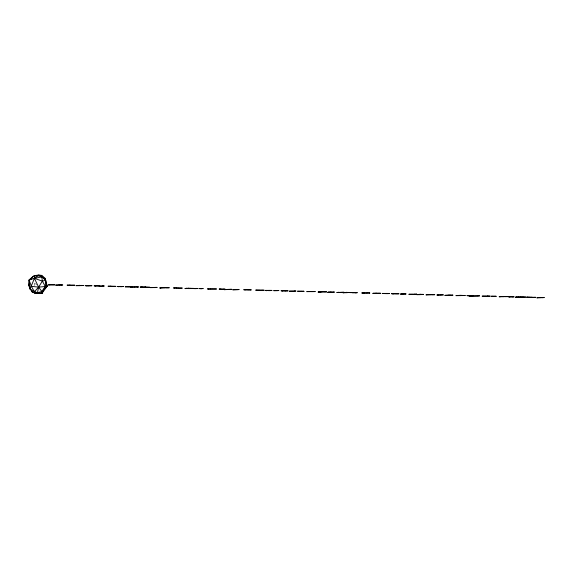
<?xml version="1.0" encoding="UTF-8"?>
<svg xmlns="http://www.w3.org/2000/svg" width="573" height="573" viewBox="0 0 573 573"><rect width="100%" height="100%" fill="white"/><g stroke="black" fill="none" stroke-linecap="round" stroke-linejoin="round"><path stroke-width="0.43" stroke-dasharray="2.87 2.15" d="M34.101 285.54L34.96 283.112L33.384 283.571M35.505 283.685L36.6 284.831"/><path stroke-width="0.86" d="M212.662 289.15L208.3 289.222L208.3 288.785M30.075 289.014L34.409 278.335L34.495 275.57L38.964 275.047L41.571 275.384L44.938 278.199L47.187 286.214L42.037 293.269L36.235 293.512L32.296 292.065L30.075 289.014L28.65 284.931L29.08 280.032L32.539 276.816L34.495 275.57L38.033 275.792L41.836 276.909L45.768 280.269L45.324 286.514L42.037 293.269L35.182 293.226L31.4 286.335L29.08 280.032L34.495 275.57L35.189 275.985L38.964 275.047L34.409 278.335L29.08 280.032L30.075 289.014L37.954 293.24L36.235 293.512L32.296 292.065L31.486 290.482M39.974 275.534L41.571 275.384L42.359 281.107L38.606 287.116L37.431 292.867L35.182 293.226M233.712 289.429L232.71 289.823L235.252 289.408M44.938 278.199L47.187 286.214L45.324 286.514L41.779 291.421L37.431 292.867L42.037 293.269L42.431 291.951M30.269 288.104L28.65 284.931L29.359 283.456M31.479 279.03L32.539 276.816L34.523 276.193M34.53 291.636L38.606 287.116L45.324 286.514L42.359 281.107L34.409 278.335L38.606 287.116L41.779 291.421L42.037 293.269M44.694 288.735L47.187 286.214M522.741 297.308L523.163 297.022M401.709 293.827L400.348 294.099L403.07 293.799M319.627 291.678L318.029 292.08L321.546 291.664M374.148 293.111L372.737 293.405L376.146 293.097M337.526 292.531L338.292 292.18M515.951 297.294L516.968 296.864M184.986 288.484L189.384 288.613M185.093 288.434L188.596 288.183M185.387 288.692L186.519 288.219M537.18 297.731L536.822 297.874L540.783 297.767M537.295 297.688L540.375 297.394M437.607 295.081L438.452 294.801M304.084 291.356L303.26 291.191M417.244 294.565L416.836 294.694L420.403 294.658M417.38 294.522L420.453 294.257M343.485 292.681L342.998 292.832L346.464 292.674M343.642 292.638L346.593 292.323M499.506 296.656L499.147 296.764L504.068 296.721M499.62 296.628L503.173 296.42M499.842 296.821L501.131 296.449M195.372 288.427L193.803 288.62L196.51 288.391M56.097 285.096L55.66 285.211L59.642 285.11M56.24 285.06L59.399 284.802M275.162 290.518L273.658 290.669L276.709 290.497M42.359 281.107L45.768 280.269L41.571 275.384M150.878 287.553L150.427 287.66L154.244 287.574M151.028 287.517L155.598 287.388M456.373 295.561L455.879 295.675L461.064 295.618M456.531 295.525L460.363 295.303M76.367 285.598L75.915 285.698L79.984 285.683M76.517 285.562L79.819 285.34M388.028 293.655L389.54 293.512L388.401 293.419M289.737 291.141L289.344 291.234L292.961 291.242M289.874 291.113L294.372 291.02M160.218 287.847L159.638 287.975L164.759 287.961M160.404 287.804L164.358 287.553M160.54 287.975L160.82 288.04M426.455 294.773L425.94 294.88L430.724 294.88M426.627 294.737L430.373 294.515M445.371 295.288L444.784 295.41L449.296 295.317M445.558 295.253L449.211 295.009M225.031 289.258L224.802 289.136M534.831 297.545L531.393 297.358L533.943 297.287M34.409 278.335L41.836 276.909M145.821 287.216L146.201 287.145L144.024 287.087M409.229 294.243L408.807 294.321L413.262 294.35M409.366 294.221L414.644 294.171M363.411 292.824L361.713 292.975L367.465 292.932M131.16 286.958L130.701 287.044L132.299 287.195M131.31 286.93L134.634 286.772M471.199 295.79L473.133 295.697L470.891 295.639M269.138 290.361L265.199 290.404L269.596 290.676M99.967 286.142L99.544 286.206L102.252 286.135M100.103 286.12L102.846 285.941M395.735 293.67L391.445 293.691L396.444 293.956M511.617 296.707L508.158 296.75L512.19 297.015M333.615 292.209L334.525 292.072L332.054 292.008M103.598 286.128L104.293 285.977L102.66 285.999M48.97 284.86L48.311 284.946L51.971 284.874M49.185 284.831L52.73 284.631M348.162 292.602L348.907 292.38M145.012 287.223L144.625 287.274L146.373 287.46M145.134 287.209L147.762 287.116M145.957 287.216L144.647 287.41L145.012 287.445M120.753 286.407L116.999 286.486L121.383 286.729M285.089 290.776L280.978 290.783L285.598 291.034M535.046 297.516L535.748 297.337L535.053 297.258M61.82 285.067L62.772 284.96L60.795 284.903M350.869 292.653L352.288 292.588L349.329 292.588M87.54 285.54L85.069 285.648L88.056 285.977M156.171 287.546L156.973 287.36M349.938 292.423L349.222 292.574M469.172 295.532L466.866 295.632L469.796 295.919M451.818 295.281L452.999 295.174L452.491 295.095M53.776 284.86L55.001 284.752L53.891 284.724M307.536 291.578L306.72 291.65L311.289 291.636M307.801 291.557L312.07 291.428M470.863 295.904L469.538 296.105L470.677 296.227M471.235 295.869L477.488 295.811M513.501 296.828L511.997 296.714M512.549 296.986L514.139 296.771L513.365 296.692M379.505 293.362L380.551 293.276L379.985 293.197M346.679 292.724L348.377 292.524M352.753 292.767L355.575 292.81M355.482 292.896L356.263 292.839M356.513 292.817L357.366 292.667L356.549 292.588M524.46 297.258L521.946 297.294L524.016 296.964M524.718 297.237L525.584 297.007M331.624 292.28L327.57 292.402L330.062 291.886M332.061 292.316L333.629 292.137M464.023 295.589L465.34 295.496L462.475 295.417M96.056 285.762L94.036 285.834L98.32 285.963M110.84 286.149L108.011 286.221L112.716 286.436M148.536 287.395L145.134 287.453M148.822 287.374L149.818 287.238L148.837 287.209M270.055 290.64L272.06 290.432L271.079 290.346M479.078 295.897L477.667 295.754M476.929 296.112L471.013 296.241M477.431 296.083L479.529 295.869L479.1 295.79M225.647 289.558L224.115 289.659L225.311 289.659M225.984 289.494L227.381 289.444M137.312 287.001L138.394 287.001L137.892 286.858M138.243 286.944L136.489 286.822M137.169 287.08L132.599 287.195M423.11 294.429L422.015 294.293M420.919 294.629L423.576 294.4L423.189 294.329M527.346 297.251L530.634 297.294M530.569 297.373L531.142 297.337M531.329 297.323L531.894 297.287L529.137 297.165M236.477 289.802L233.612 289.909M236.943 289.773L239.17 289.573L236.943 289.515M541.571 297.788L544.35 297.566L542.101 297.502M121.583 286.658L123.524 286.55L121.154 286.486M130.143 286.987L125.659 286.865M130.601 286.966L132.635 286.786L129.856 286.715M302.888 291.356L298.354 291.306M303.088 291.406L303.84 291.27M313.746 291.65L315.3 291.564L313.768 291.528M387.656 293.677L383.015 293.555M396.939 293.935L399.066 293.763L397.941 293.67M60.115 285.089L61.82 285.003M519.109 297.215L515.213 297.229L518.637 296.821M519.647 297.186L522.347 296.986L520.169 296.929M87.956 285.92L89.467 285.913M89.782 285.834L92.017 285.719L89.503 285.655M154.56 287.625L156.329 287.474M469.631 295.869L471.006 295.861M102.546 286.12L103.598 286.07M227.323 289.408L230.532 289.286M483.018 296.119L482.122 296.162L486.319 296.22M483.225 296.155L487.602 296.033M196.374 288.634L194.562 288.656M196.611 288.563L198.1 288.434L196.353 288.455M285.827 290.962L288.169 290.855L285.547 290.79M202.054 288.606L199.168 288.584L201.603 288.735M402.439 294.092L403.886 294.092M404.087 294.028L406.099 293.942L405.705 293.87M405.734 293.956L402.84 293.856M52.157 284.924L54.07 284.788M80.557 285.662L83.271 285.497L82.827 285.418M190.078 288.584L193.552 288.384L190.702 288.305M449.819 295.36L451.868 295.217M452.426 295.195L450.765 295.116M293.469 291.22L295.826 290.991M142.992 287.259L145.807 287.13M225.218 289.616L227.237 289.58M227.71 289.523L231.9 289.322L230.396 289.344M320.859 292.087L322.936 292.008M323.509 291.986L326.753 291.865L323.838 291.793M165.533 287.933L169.314 287.746L166.478 287.675M343.607 292.337L342.138 292.201M340.856 292.488L336.752 292.474L341.974 292.266M341.408 292.474L344.108 292.323L343.635 292.244M527.618 297.072L526.422 297.165L527.117 297.229M431.419 294.859L434.8 294.694L432.214 294.629M256.425 290.153L255.651 290.139L260.214 290.203M256.582 290.11L262.155 290.174M461.709 295.604L464.037 295.532M495.595 296.363L492.114 296.27M495.709 296.313L496.318 296.341L495.351 296.22M213.206 289.079L216.58 288.985L213.192 288.892M248.711 289.823L243.704 289.73L248.682 289.909M377.163 293.376L373.51 293.483M377.671 293.362L379.505 293.304M380.014 293.29L378.338 293.154M440.644 295.002L436.855 295.031L441.654 294.873M441.074 294.995L443.237 294.851M201.495 288.685L203.057 288.563M504.655 296.707L508.007 296.613L505.214 296.542M178.604 288.183L173.433 287.954L176.57 287.868M179.163 288.169L182.321 288.09L179.034 287.997M98.599 285.956L99.759 285.927L97.682 285.87M262.907 290.26L264.196 290.232L262.556 290.189M276.809 290.712L274.395 290.712M277.189 290.704L278.951 290.554L277.79 290.583M413.878 294.336L416.764 294.221L416.342 294.15M112.988 286.385L115.674 286.342L112.881 286.271M142.405 286.973L140.156 287.059L143.229 287.309M311.597 291.686L314.068 291.585M223.735 289.229L219.638 289.164M223.971 289.265L225.103 289.215L223.377 289.093M69.756 285.311L71.718 285.333M71.976 285.29L74.691 285.268L74.089 285.196M318.796 292.166L320.88 292.144M210.463 288.756L207.39 288.864L208.3 289.222M486.986 296.22L490.302 296.148L488.962 296.112M364.313 293.011L366.419 293.047M366.806 293.004L369.85 292.996L369.42 292.932M70.035 285.089L67.084 285.132L69.999 285.347M401.164 294.15L402.611 294.15M250.824 289.888L249.047 289.788M249.176 289.909L251.268 289.888L250.838 289.838M260.772 290.246L262.971 290.217M362.38 293.018L364.492 293.054M52.652 284.695L53.697 284.659M59.184 284.867L60.645 284.838M69.677 285.139L71.775 285.132M72.341 285.146L74.44 285.261M79.54 285.397L81.409 285.447M81.538 285.383L83.085 285.49M87.447 285.605L89.137 285.583M95.992 285.827L97.367 285.798M110.61 286.206L112.594 286.199M129.362 286.701L125.172 286.708L125.537 286.829M134.354 286.829L136.037 286.808M142.24 287.037L143.787 287.009M147.734 287.18L148.615 287.137M155.813 287.324L157.102 287.424M164.165 287.61L166.149 287.596M176.348 287.933L178.654 287.925M188.374 288.248L190.401 288.233M202.197 288.541L203.157 288.634M210.434 288.821L212.597 288.813M223.212 289.157L219.137 289.093L219.516 289.143M235.131 289.465L236.663 289.444M269.518 290.303L271.165 290.411M276.544 290.554L277.676 290.518M294.651 290.962L295.897 291.063M301.233 291.199L297.48 291.184L298.139 291.277M301.599 291.148L303.382 291.256M312.049 291.485L313.402 291.464M321.46 291.729L323.387 291.714M330.034 291.951L331.631 291.929M346.371 292.38L349.086 292.452M349.709 292.466L350.783 292.645M349.888 292.474L350.561 292.438M350.69 292.495L351.944 292.524M355.203 292.61L352.252 292.645L352.631 292.739M355.389 292.559L356.7 292.653M367.759 292.889L369.606 292.989M375.809 293.154L377.8 293.14M386.188 293.426L382.141 293.412L382.8 293.519M386.596 293.369L388.515 293.483M396.158 293.62L398.042 293.734M414.859 294.114L416.557 294.221M420.195 294.314L421.893 294.357M430.108 294.572L432.006 294.558M441.941 294.816L443.323 294.916M448.945 295.066L450.622 295.045M460.14 295.36L462.175 295.346M469.051 295.589L470.591 295.568M487.458 296.076L488.755 296.062M494.048 296.248L491.369 296.212L491.935 296.255M494.241 296.191L495.48 296.284M502.936 296.477L504.935 296.463M518.393 296.886L520.019 296.857M523.851 297.029L525.692 297.072M528.886 297.108L527.59 297.179M532.274 297.244L533.155 297.631M534.086 297.237L535.189 297.323M540.267 297.459L541.793 297.43M32.296 292.065L33.843 292.223M31.4 286.335L38.606 287.116M219.76 289.071L221.106 289.258M244.37 289.716L245.316 289.866M94.731 285.798L95.82 286.013M140.894 287.009L141.839 287.295M199.991 288.556L200.428 288.706M117.744 286.407L118.74 286.794M392.19 293.598L393.185 294.042M467.654 295.568L468.392 295.912M508.924 296.649L509.827 297.115M85.871 285.576L86.523 285.97M281.794 290.704L282.403 291.098M266.008 290.296L266.588 290.783M28.65 284.931L29.803 286.264M174.264 287.89L174.579 288.269M328.465 291.929L328.494 292.481"/></g></svg>
